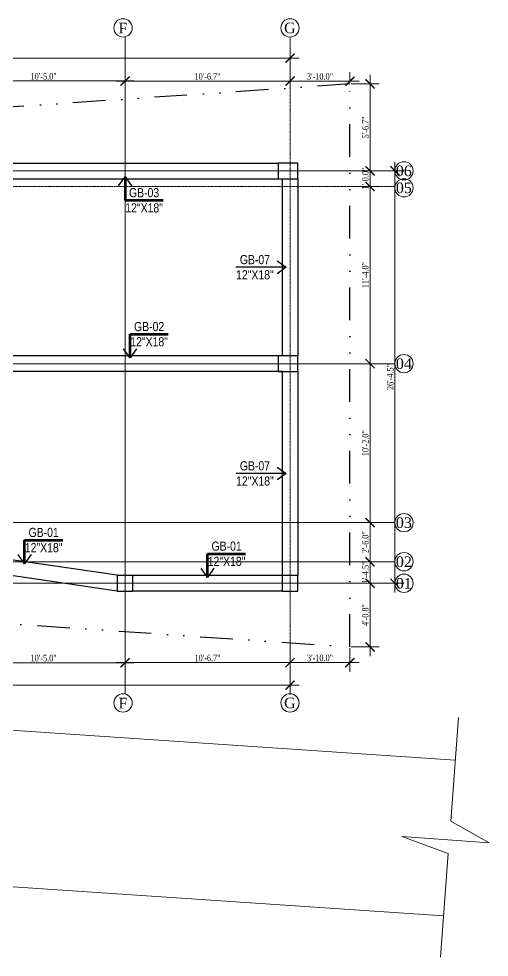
# Model space of a CAD drawing. Header units: inches. Extents: x -79350 to 491628, y -93215 to 155882.
# Drawn here: x 19486 to 19847, y -5206 to -4486 of the extents above; entities that cross this region are included whole.
import ezdxf

# ---------------------------------------------------------------- set-up
doc = ezdxf.new("R2010")
doc.units = ezdxf.units.IN
doc.header["$MEASUREMENT"] = 0
doc.linetypes.add('CENTER2', pattern=[1.125, 0.75, -0.125, 0.125, -0.125])
doc.linetypes.add('DIVIDE2', pattern=[0.625, 0.25, -0.125, 0, -0.125, 0, -0.125])
doc.layers.get('0').update_dxf_attribs({"lineweight": 30})
for name, color, linetype, lineweight in [('Border line', 6, 'Continuous', 25), ('Column', 1, 'Continuous', 30), ('Dim', 7, 'Continuous', 9), ('Grid Line', 243, 'CENTER2', 9), ('road', 6, 'Continuous', 15), ('TEXT', 250, 'Continuous', 0), ('Text_GB.Layout', 8, 'Continuous', 9)]:
    doc.layers.add(name, color=color, linetype=linetype, lineweight=lineweight)
doc.layers.add('Property Line', color=1, linetype='DIVIDE2', lineweight=30, true_color=0xff0000)
doc.styles.add('ARN', font='ARIALN.TTF')
doc.styles.get("Standard").update_dxf_attribs({"font": 'times.ttf', "height": 12})
doc.styles.add('Text', font='times.ttf', dxfattribs={"width": 0.75, "height": 5})
doc.dimstyles.new('Grid Dimension', dxfattribs={"dimscale": 0, "dimtxt": 5, "dimasz": 7, "dimexe": 7, "dimexo": 1, "dimgap": 1, "dimtad": 1, "dimdec": 0, "dimlfac": -1, "dimzin": 3, "dimdsep": 46, "dimlunit": 3, "dimtxsty": 'Text', "dimblk": 'ARCHTICK', "dimcen": 0.9000000000000044, "dimdle": 7, "dimclrt": 5, "dimadec": 0, "dimazin": 0, "dimtfac": 0.75, "dimtdec": 0, "dimtix": 1, "dimtofl": 0, "dimtmove": 0, "dimatfit": 0, "dimldrblk": 'ARCHTICK', "dimfxl": 1, "dimtolj": 1, "dimtzin": 0, "dimlwd": -1, "dimlwe": -1, "dimarcsym": 0})
doc.dimstyles.get("Standard").update_dxf_attribs({"dimtxt": 0.1805, "dimasz": 0.18, "dimexe": 0.18, "dimexo": 0.0625, "dimgap": 0.09, "dimtad": 0, "dimdec": 0, "dimzin": 0, "dimdsep": 46, "dimlunit": 3, "dimtxsty": 'Standard', "dimblk": 'OPEN90', "dimcen": 0.09, "dimadec": 0, "dimazin": 0, "dimtfac": 1, "dimtdec": 0, "dimtofl": 0, "dimtmove": 0, "dimatfit": 3, "dimldrblk": 'OPEN90', "dimfxl": 1, "dimtolj": 1, "dimtzin": 0, "dimarcsym": 0})

# ---------------------------------------------------------------- blocks, each defined once
blk = doc.blocks.new('_ArchTick')
at = {"color": 0, "linetype": 'ByBlock', "const_width": 0.15}
blk.add_lwpolyline([(-0.5, -0.5), (0.5, 0.5)], dxfattribs=at)
blk = doc.blocks.new('*D164')
at = {"layer": 'Defpoints', "color": 0, "lineweight": 40, "ltscale": 100, "transparency": 16777216}
for p in [(19694.05017001391, -4533.66163438349), (19740.05017034826, -4535.838591438951), (19694.05017001391, -4538.957836974645)]:
    blk.add_point(p, dxfattribs=at)
at = {"layer": 'Dim', "color": 0, "ltscale": 100, "transparency": 16777216}
for p, q in [((19694.05017001391, -4537.957836974645), (19694.05017001391, -4526.66163438349)), ((19740.05017034826, -4534.838591438951), (19740.05017034826, -4526.66163438349)), ((19747.05017034826, -4533.66163438349), (19687.05017001391, -4533.66163438349))]:
    blk.add_line(p, q, dxfattribs=at)
at = {"layer": 'Dim', "color": 0, "ltscale": 100, "transparency": 16777216, "xscale": 7, "yscale": 7, "zscale": 7, "rotation": 180}
blk.add_blockref('_ArchTick', (19694.05017001391, -4533.66163438349), dxfattribs=at)
at = {"layer": 'Dim', "color": 0, "ltscale": 100, "transparency": 16777216, "xscale": 7, "yscale": 7, "zscale": 7}
blk.add_blockref('_ArchTick', (19740.05017034826, -4533.66163438349), dxfattribs=at)
at = {"layer": 'Dim', "color": 5, "lineweight": 5, "ltscale": 100, "transparency": 16777216, "insert": (19717.05017018109, -4530.111165746143), "char_height": 5, "attachment_point": 5, "style": 'Text'}
blk.add_mtext('\\A1;3\'-10.0"', dxfattribs=at)
blk = doc.blocks.new('*D165')
at = {"layer": 'Defpoints', "color": 0, "lineweight": 40, "ltscale": 100, "transparency": 16777216}
for p in [(19567.37418592628, -4533.661634383552), (19694.05017001391, -4538.957836974707), (19567.37418592628, -4547.547695561374)]:
    blk.add_point(p, dxfattribs=at)
at = {"layer": 'Dim', "color": 0, "ltscale": 100, "transparency": 16777216}
for p, q in [((19567.37418592628, -4546.547695561374), (19567.37418592628, -4526.661634383552)), ((19694.05017001391, -4537.957836974707), (19694.05017001391, -4526.661634383552)), ((19701.05017001391, -4533.661634383552), (19560.37418592628, -4533.661634383552))]:
    blk.add_line(p, q, dxfattribs=at)
at = {"layer": 'Dim', "color": 0, "ltscale": 100, "transparency": 16777216, "xscale": 7, "yscale": 7, "zscale": 7, "rotation": 180}
blk.add_blockref('_ArchTick', (19567.37418592628, -4533.661634383552), dxfattribs=at)
at = {"layer": 'Dim', "color": 0, "ltscale": 100, "transparency": 16777216, "xscale": 7, "yscale": 7, "zscale": 7}
blk.add_blockref('_ArchTick', (19694.05017001391, -4533.661634383552), dxfattribs=at)
at = {"layer": 'Dim', "color": 5, "lineweight": 5, "ltscale": 100, "transparency": 16777216, "insert": (19630.7121779701, -4530.111165746205), "char_height": 5, "attachment_point": 5, "style": 'Text'}
blk.add_mtext('\\A1;10\'-6.7"', dxfattribs=at)
blk = doc.blocks.new('*D166')
at = {"layer": 'Defpoints', "color": 0, "lineweight": 40, "ltscale": 100, "transparency": 16777216}
for p in [(19442.37418592628, -4533.559919848509), (19567.37418592628, -4547.547695561248), (19442.37418592628, -4556.023906194541)]:
    blk.add_point(p, dxfattribs=at)
at = {"layer": 'Dim', "color": 0, "ltscale": 100, "transparency": 16777216}
for p, q in [((19442.37418592628, -4555.023906194541), (19442.37418592628, -4526.559919848509)), ((19567.37418592628, -4546.547695561248), (19567.37418592628, -4526.559919848509)), ((19574.37418592628, -4533.559919848509), (19435.37418592628, -4533.559919848509))]:
    blk.add_line(p, q, dxfattribs=at)
at = {"layer": 'Dim', "color": 0, "ltscale": 100, "transparency": 16777216, "xscale": 7, "yscale": 7, "zscale": 7, "rotation": 180}
blk.add_blockref('_ArchTick', (19442.37418592628, -4533.559919848509), dxfattribs=at)
at = {"layer": 'Dim', "color": 0, "ltscale": 100, "transparency": 16777216, "xscale": 7, "yscale": 7, "zscale": 7}
blk.add_blockref('_ArchTick', (19567.37418592628, -4533.559919848509), dxfattribs=at)
at = {"layer": 'Dim', "color": 5, "lineweight": 5, "ltscale": 100, "transparency": 16777216, "insert": (19504.87418592628, -4530.009451211162), "char_height": 5, "attachment_point": 5, "style": 'Text'}
blk.add_mtext('\\A1;10\'-5.0"', dxfattribs=at)
blk = doc.blocks.new('*D131')
at = {"layer": 'Defpoints', "color": 0, "lineweight": 40, "ltscale": 100, "transparency": 16777216}
for p in [(19029.37418592628, -4516.071224039653), (19694.05017001391, -4538.957836974645), (19029.37418592628, -4584.029306127224)]:
    blk.add_point(p, dxfattribs=at)
at = {"layer": 'Dim', "color": 0, "ltscale": 100, "transparency": 16777216}
for p, q in [((19029.37418592628, -4583.029306127224), (19029.37418592628, -4509.071224039653)), ((19694.05017001391, -4537.957836974645), (19694.05017001391, -4509.071224039653)), ((19701.05017001391, -4516.071224039653), (19022.37418592628, -4516.071224039653))]:
    blk.add_line(p, q, dxfattribs=at)
at = {"layer": 'Dim', "color": 0, "ltscale": 100, "transparency": 16777216, "xscale": 7, "yscale": 7, "zscale": 7, "rotation": 180}
blk.add_blockref('_ArchTick', (19029.37418592628, -4516.071224039653), dxfattribs=at)
at = {"layer": 'Dim', "color": 0, "ltscale": 100, "transparency": 16777216, "xscale": 7, "yscale": 7, "zscale": 7}
blk.add_blockref('_ArchTick', (19694.05017001391, -4516.071224039653), dxfattribs=at)
at = {"layer": 'Dim', "color": 5, "lineweight": 5, "ltscale": 100, "transparency": 16777216, "insert": (19361.7121779701, -4512.520755402306), "char_height": 5, "attachment_point": 5, "style": 'Text'}
blk.add_mtext('\\A1;55\'-4.7"', dxfattribs=at)
blk = doc.blocks.new('*D172')
at = {"layer": 'Defpoints', "color": 0, "lineweight": 40, "ltscale": 100, "transparency": 16777216}
for p in [(19694.05017001391, -4964.701663338579), (19740.05017034826, -4967.838591438951), (19694.05017001391, -4979.914065058809)]:
    blk.add_point(p, dxfattribs=at)
at = {"layer": 'Dim', "color": 0, "ltscale": 100, "transparency": 16777216}
for p, q in [((19694.05017001391, -4965.701663338579), (19694.05017001391, -4986.914065058809)), ((19740.05017034826, -4968.838591438951), (19740.05017034826, -4986.914065058809)), ((19747.05017034826, -4979.914065058809), (19687.05017001391, -4979.914065058809))]:
    blk.add_line(p, q, dxfattribs=at)
at = {"layer": 'Dim', "color": 0, "ltscale": 100, "transparency": 16777216, "xscale": 7, "yscale": 7, "zscale": 7, "rotation": 180}
blk.add_blockref('_ArchTick', (19694.05017001391, -4979.914065058809), dxfattribs=at)
at = {"layer": 'Dim', "color": 0, "ltscale": 100, "transparency": 16777216, "xscale": 7, "yscale": 7, "zscale": 7}
blk.add_blockref('_ArchTick', (19740.05017034826, -4979.914065058809), dxfattribs=at)
at = {"layer": 'Dim', "color": 5, "lineweight": 5, "ltscale": 100, "transparency": 16777216, "insert": (19717.05017018109, -4976.363596421462), "char_height": 5, "attachment_point": 5, "style": 'Text'}
blk.add_mtext('\\A1;3\'-10.0"', dxfattribs=at)
blk = doc.blocks.new('*D173')
at = {"layer": 'Defpoints', "color": 0, "lineweight": 40, "ltscale": 100, "transparency": 16777216}
for p in [(19567.37418592628, -4956.063110050171), (19694.05017001391, -4964.701663338471), (19567.37418592628, -4979.914065058701)]:
    blk.add_point(p, dxfattribs=at)
at = {"layer": 'Dim', "color": 0, "ltscale": 100, "transparency": 16777216}
for p, q in [((19567.37418592628, -4957.063110050171), (19567.37418592628, -4986.914065058701)), ((19694.05017001391, -4965.701663338471), (19694.05017001391, -4986.914065058701)), ((19701.05017001391, -4979.914065058701), (19560.37418592628, -4979.914065058701))]:
    blk.add_line(p, q, dxfattribs=at)
at = {"layer": 'Dim', "color": 0, "ltscale": 100, "transparency": 16777216, "xscale": 7, "yscale": 7, "zscale": 7, "rotation": 180}
blk.add_blockref('_ArchTick', (19567.37418592628, -4979.914065058701), dxfattribs=at)
at = {"layer": 'Dim', "color": 0, "ltscale": 100, "transparency": 16777216, "xscale": 7, "yscale": 7, "zscale": 7}
blk.add_blockref('_ArchTick', (19694.05017001391, -4979.914065058701), dxfattribs=at)
at = {"layer": 'Dim', "color": 5, "lineweight": 5, "ltscale": 100, "transparency": 16777216, "insert": (19630.7121779701, -4976.363596421354), "char_height": 5, "attachment_point": 5, "style": 'Text'}
blk.add_mtext('\\A1;10\'-6.7"', dxfattribs=at)
blk = doc.blocks.new('*D174')
at = {"layer": 'Defpoints', "color": 0, "lineweight": 40, "ltscale": 100, "transparency": 16777216}
for p in [(19442.37418592628, -4947.538848969722), (19567.37418592628, -4956.063110050382), (19442.37418592628, -4980.01635619915)]:
    blk.add_point(p, dxfattribs=at)
at = {"layer": 'Dim', "color": 0, "ltscale": 100, "transparency": 16777216}
for p, q in [((19442.37418592628, -4948.538848969722), (19442.37418592628, -4987.01635619915)), ((19567.37418592628, -4957.063110050382), (19567.37418592628, -4987.01635619915)), ((19574.37418592628, -4980.01635619915), (19435.37418592628, -4980.01635619915))]:
    blk.add_line(p, q, dxfattribs=at)
at = {"layer": 'Dim', "color": 0, "ltscale": 100, "transparency": 16777216, "xscale": 7, "yscale": 7, "zscale": 7, "rotation": 180}
blk.add_blockref('_ArchTick', (19442.37418592628, -4980.01635619915), dxfattribs=at)
at = {"layer": 'Dim', "color": 0, "ltscale": 100, "transparency": 16777216, "xscale": 7, "yscale": 7, "zscale": 7}
blk.add_blockref('_ArchTick', (19567.37418592628, -4980.01635619915), dxfattribs=at)
at = {"layer": 'Dim', "color": 5, "lineweight": 5, "ltscale": 100, "transparency": 16777216, "insert": (19504.87418592628, -4976.465887561803), "char_height": 5, "attachment_point": 5, "style": 'Text'}
blk.add_mtext('\\A1;10\'-5.0"', dxfattribs=at)
blk = doc.blocks.new('*D132')
at = {"layer": 'Defpoints', "color": 0, "lineweight": 40, "ltscale": 100, "transparency": 16777216}
for p in [(19029.37418592628, -4919.374690359225), (19694.05017001391, -4964.701663338579), (19029.37418592628, -4997.278776168358)]:
    blk.add_point(p, dxfattribs=at)
at = {"layer": 'Dim', "color": 0, "ltscale": 100, "transparency": 16777216}
for p, q in [((19029.37418592628, -4920.374690359225), (19029.37418592628, -5004.278776168358)), ((19694.05017001391, -4965.701663338579), (19694.05017001391, -5004.278776168358)), ((19701.05017001391, -4997.278776168358), (19022.37418592628, -4997.278776168358))]:
    blk.add_line(p, q, dxfattribs=at)
at = {"layer": 'Dim', "color": 0, "ltscale": 100, "transparency": 16777216, "xscale": 7, "yscale": 7, "zscale": 7, "rotation": 180}
blk.add_blockref('_ArchTick', (19029.37418592628, -4997.278776168358), dxfattribs=at)
at = {"layer": 'Dim', "color": 0, "ltscale": 100, "transparency": 16777216, "xscale": 7, "yscale": 7, "zscale": 7}
blk.add_blockref('_ArchTick', (19694.05017001391, -4997.278776168358), dxfattribs=at)
at = {"layer": 'Dim', "color": 5, "lineweight": 5, "ltscale": 100, "transparency": 16777216, "insert": (19361.7121779701, -4993.728307531011), "char_height": 5, "attachment_point": 5, "style": 'Text'}
blk.add_mtext('\\A1;55\'-4.7"', dxfattribs=at)
blk = doc.blocks.new('*D180')
at = {"layer": 'Defpoints', "color": 0, "lineweight": 40, "ltscale": 100, "transparency": 16777216}
for p in [(19740.05017034827, -4535.838591438953), (19740.05017034801, -4602.522621901242), (19755.45555919482, -4602.522621901242)]:
    blk.add_point(p, dxfattribs=at)
at = {"layer": 'Dim', "color": 0, "ltscale": 100, "transparency": 16777216}
for p, q in [((19755.45555919482, -4528.838591438953), (19755.45555919482, -4609.522621901242)), ((19741.05017034827, -4535.838591438953), (19762.45555919482, -4535.838591438953)), ((19741.05017034801, -4602.522621901242), (19762.45555919482, -4602.522621901242))]:
    blk.add_line(p, q, dxfattribs=at)
at = {"layer": 'Dim', "color": 0, "ltscale": 100, "transparency": 16777216, "xscale": 7, "yscale": 7, "zscale": 7}
for p, rotation in [((19755.45555919482, -4535.838591438953), 90), ((19755.45555919482, -4602.522621901242), 270)]:
    blk.add_blockref('_ArchTick', p, dxfattribs=dict(at, rotation=rotation))
at = {"layer": 'Dim', "color": 5, "lineweight": 5, "ltscale": 100, "transparency": 16777216, "insert": (19751.90509055747, -4569.180606670102), "char_height": 5, "attachment_point": 5, "rotation": 90, "style": 'Text'}
blk.add_mtext('\\A1;5\'-6.7"', dxfattribs=at)
blk = doc.blocks.new('*D181')
at = {"layer": 'Defpoints', "color": 0, "lineweight": 40, "ltscale": 100, "transparency": 16777216}
for p in [(19740.05017034801, -4602.522621901242), (19740.05017034801, -4614.522621900078), (19755.45555919432, -4614.522621900078)]:
    blk.add_point(p, dxfattribs=at)
at = {"layer": 'Dim', "color": 0, "ltscale": 100, "transparency": 16777216}
for p, q in [((19755.45555919432, -4602.522621901242), (19755.45555919432, -4595.522621901242)), ((19741.05017034801, -4602.522621901242), (19762.45555919432, -4602.522621901242)), ((19741.05017034801, -4614.522621900078), (19762.45555919432, -4614.522621900078)), ((19755.45555919432, -4614.522621900078), (19755.45555919432, -4621.522621900078))]:
    blk.add_line(p, q, dxfattribs=at)
at = {"layer": 'Dim', "color": 0, "ltscale": 100, "transparency": 16777216, "xscale": 7, "yscale": 7, "zscale": 7}
for p, rotation in [((19755.45555919432, -4602.522621901242), 270), ((19755.45555919432, -4614.522621900078), 90)]:
    blk.add_blockref('_ArchTick', p, dxfattribs=dict(at, rotation=rotation))
at = {"layer": 'Dim', "color": 5, "lineweight": 5, "ltscale": 100, "transparency": 16777216, "insert": (19751.90509055697, -4608.522621900664), "char_height": 5, "attachment_point": 5, "rotation": 90, "style": 'Text'}
blk.add_mtext('\\A1;1\'-0.0"', dxfattribs=at)
blk = doc.blocks.new('*D182')
at = {"layer": 'Defpoints', "color": 0, "lineweight": 40, "ltscale": 100, "transparency": 16777216}
for p in [(19740.05017034801, -4614.522621900078), (19740.05017034777, -4750.522621901475), (19755.45555919456, -4750.522621901475)]:
    blk.add_point(p, dxfattribs=at)
at = {"layer": 'Dim', "color": 0, "ltscale": 100, "transparency": 16777216}
for p, q in [((19755.45555919456, -4607.522621900078), (19755.45555919456, -4757.522621901475)), ((19741.05017034801, -4614.522621900078), (19762.45555919456, -4614.522621900078)), ((19741.05017034777, -4750.522621901475), (19762.45555919456, -4750.522621901475))]:
    blk.add_line(p, q, dxfattribs=at)
at = {"layer": 'Dim', "color": 0, "ltscale": 100, "transparency": 16777216, "xscale": 7, "yscale": 7, "zscale": 7}
for p, rotation in [((19755.45555919456, -4614.522621900078), 90), ((19755.45555919456, -4750.522621901475), 270)]:
    blk.add_blockref('_ArchTick', p, dxfattribs=dict(at, rotation=rotation))
at = {"layer": 'Dim', "color": 5, "lineweight": 5, "ltscale": 100, "transparency": 16777216, "insert": (19751.90509055721, -4682.522621900781), "char_height": 5, "attachment_point": 5, "rotation": 90, "style": 'Text'}
blk.add_mtext('\\A1;11\'-4.0"', dxfattribs=at)
blk = doc.blocks.new('*D183')
at = {"layer": 'Defpoints', "color": 0, "lineweight": 40, "ltscale": 100, "transparency": 16777216}
for p in [(19740.05017034798, -4750.522621901475), (19740.05017034798, -4872.495326213308), (19755.45555919476, -4872.495326213308)]:
    blk.add_point(p, dxfattribs=at)
at = {"layer": 'Dim', "color": 0, "ltscale": 100, "transparency": 16777216}
for p, q in [((19755.45555919476, -4743.522621901475), (19755.45555919476, -4879.495326213308)), ((19741.05017034798, -4750.522621901475), (19762.45555919476, -4750.522621901475)), ((19741.05017034798, -4872.495326213308), (19762.45555919476, -4872.495326213308))]:
    blk.add_line(p, q, dxfattribs=at)
at = {"layer": 'Dim', "color": 0, "ltscale": 100, "transparency": 16777216, "xscale": 7, "yscale": 7, "zscale": 7}
for p, rotation in [((19755.45555919476, -4750.522621901475), 90), ((19755.45555919476, -4872.495326213308), 270)]:
    blk.add_blockref('_ArchTick', p, dxfattribs=dict(at, rotation=rotation))
at = {"layer": 'Dim', "color": 5, "lineweight": 5, "ltscale": 100, "transparency": 16777216, "insert": (19751.90509055741, -4811.508974057396), "char_height": 5, "attachment_point": 5, "rotation": 90, "style": 'Text'}
blk.add_mtext('\\A1;10\'-2.0"', dxfattribs=at)
blk = doc.blocks.new('*D184')
at = {"layer": 'Defpoints', "color": 0, "lineweight": 40, "ltscale": 100, "transparency": 16777216}
for p in [(19740.05017034798, -4872.495326213308), (19740.05017034798, -4902.495326213075), (19755.45555919523, -4902.495326213075)]:
    blk.add_point(p, dxfattribs=at)
at = {"layer": 'Dim', "color": 0, "ltscale": 100, "transparency": 16777216}
for p, q in [((19755.45555919523, -4865.495326213308), (19755.45555919523, -4909.495326213075)), ((19741.05017034798, -4872.495326213308), (19762.45555919523, -4872.495326213308)), ((19741.05017034798, -4902.495326213075), (19762.45555919523, -4902.495326213075))]:
    blk.add_line(p, q, dxfattribs=at)
at = {"layer": 'Dim', "color": 0, "ltscale": 100, "transparency": 16777216, "xscale": 7, "yscale": 7, "zscale": 7}
for p, rotation in [((19755.45555919523, -4872.495326213308), 90), ((19755.45555919523, -4902.495326213075), 270)]:
    blk.add_blockref('_ArchTick', p, dxfattribs=dict(at, rotation=rotation))
at = {"layer": 'Dim', "color": 5, "lineweight": 5, "ltscale": 100, "transparency": 16777216, "insert": (19751.90509055788, -4887.495326213196), "char_height": 5, "attachment_point": 5, "rotation": 90, "style": 'Text'}
blk.add_mtext('\\A1;2\'-6.0"', dxfattribs=at)
blk = doc.blocks.new('*D185')
at = {"layer": 'Defpoints', "color": 0, "lineweight": 40, "ltscale": 100, "transparency": 16777216}
for p in [(19740.05017034798, -4902.495326213075), (19740.05017034798, -4919.017927101815), (19755.45555919523, -4919.017927101815)]:
    blk.add_point(p, dxfattribs=at)
at = {"layer": 'Dim', "color": 0, "ltscale": 100, "transparency": 16777216}
for p, q in [((19755.45555919523, -4895.495326213075), (19755.45555919523, -4926.017927101815)), ((19741.05017034798, -4902.495326213075), (19762.45555919523, -4902.495326213075)), ((19741.05017034798, -4919.017927101815), (19762.45555919523, -4919.017927101815))]:
    blk.add_line(p, q, dxfattribs=at)
at = {"layer": 'Dim', "color": 0, "ltscale": 100, "transparency": 16777216, "xscale": 7, "yscale": 7, "zscale": 7}
for p, rotation in [((19755.45555919523, -4902.495326213075), 90), ((19755.45555919523, -4919.017927101815), 270)]:
    blk.add_blockref('_ArchTick', p, dxfattribs=dict(at, rotation=rotation))
at = {"layer": 'Dim', "color": 5, "lineweight": 5, "ltscale": 100, "transparency": 16777216, "insert": (19751.90509055788, -4910.756626657449), "char_height": 5, "attachment_point": 5, "rotation": 90, "style": 'Text'}
blk.add_mtext('\\A1;1\'-4.5"', dxfattribs=at)
blk = doc.blocks.new('*D186')
at = {"layer": 'Defpoints', "color": 0, "lineweight": 40, "ltscale": 100, "transparency": 16777216}
for p in [(19740.05017034803, -4919.017927101815), (19740.05017034827, -4967.838591438953), (19755.45555919569, -4967.838591438953)]:
    blk.add_point(p, dxfattribs=at)
at = {"layer": 'Dim', "color": 0, "ltscale": 100, "transparency": 16777216}
for p, q in [((19755.45555919569, -4912.017927101815), (19755.45555919569, -4974.838591438953)), ((19741.05017034803, -4919.017927101815), (19762.45555919569, -4919.017927101815)), ((19741.05017034827, -4967.838591438953), (19762.45555919569, -4967.838591438953))]:
    blk.add_line(p, q, dxfattribs=at)
at = {"layer": 'Dim', "color": 0, "ltscale": 100, "transparency": 16777216, "xscale": 7, "yscale": 7, "zscale": 7}
for p, rotation in [((19755.45555919569, -4919.017927101815), 90), ((19755.45555919569, -4967.838591438953), 270)]:
    blk.add_blockref('_ArchTick', p, dxfattribs=dict(at, rotation=rotation))
at = {"layer": 'Dim', "color": 5, "lineweight": 5, "ltscale": 100, "transparency": 16777216, "insert": (19751.90509055834, -4943.428259270388), "char_height": 5, "attachment_point": 5, "rotation": 90, "style": 'Text'}
blk.add_mtext('\\A1;4\'-0.8"', dxfattribs=at)
blk = doc.blocks.new('*D187')
at = {"layer": 'Defpoints', "color": 0, "lineweight": 40, "ltscale": 100, "transparency": 16777216}
for p in [(19740.05017034798, -4602.522621901242), (19740.05017034798, -4919.017927101815), (19774.55017023671, -4919.017927101815)]:
    blk.add_point(p, dxfattribs=at)
at = {"layer": 'Dim', "color": 0, "ltscale": 100, "transparency": 16777216}
for p, q in [((19774.55017023671, -4595.522621901242), (19774.55017023671, -4926.017927101815)), ((19741.05017034798, -4602.522621901242), (19781.55017023671, -4602.522621901242)), ((19741.05017034798, -4919.017927101815), (19781.55017023671, -4919.017927101815))]:
    blk.add_line(p, q, dxfattribs=at)
at = {"layer": 'Dim', "color": 0, "ltscale": 100, "transparency": 16777216, "xscale": 7, "yscale": 7, "zscale": 7}
for p, rotation in [((19774.55017023671, -4602.522621901242), 90), ((19774.55017023671, -4919.017927101815), 270)]:
    blk.add_blockref('_ArchTick', p, dxfattribs=dict(at, rotation=rotation))
at = {"layer": 'Dim', "color": 5, "lineweight": 5, "ltscale": 100, "transparency": 16777216, "insert": (19770.99970159936, -4760.770274501533), "char_height": 5, "attachment_point": 5, "rotation": 90, "style": 'Text'}
blk.add_mtext('\\A1;26\'-4.5"', dxfattribs=at)

msp = doc.modelspace()

# ---------------------------------------------------------------- linework, layer by layer
at = {"layer": 'Border line'}
for p, q in [((19448.37418592605, -4596.522621900076), (19685.05017034826, -4596.522621900076)), ((19448.374185926048, -4608.522621900076), (19685.050170348255, -4608.522621900076)), ((19688.05017034826, -4744.522621900309), (19454.37418592628, -4744.522621900309)), ((19688.05017034826, -4756.522621900309), (19454.37418592628, -4756.522621900309)), ((19563.110337432518, -4913.14418388516), (19450.110337432518, -4896.621582996419)), ((19561.37418592628, -4925.017927100649), (19448.37418592628, -4908.495326211909)), ((19688.05017034826, -4913.017927100649), (19573.37418592628, -4913.017927100649)), ((19688.05017034826, -4925.017927100649), (19573.37418592628, -4925.017927100649))]:
    msp.add_line(p, q, dxfattribs=at)
at = {"layer": 'Border line', "ltscale": 100}
for p, q in [((19688.05017034826, -4608.522621900076), (19688.05017034826, -4744.522621900309)), ((19700.05017034826, -4608.522621900076), (19700.05017034826, -4744.522621900309)), ((19688.05017034826, -4756.522621900309), (19688.05017034826, -4913.017927100649)), ((19700.05017034826, -4756.522621900309), (19700.05017034826, -4913.017927100649))]:
    msp.add_line(p, q, dxfattribs=at)
at = {"layer": 'Column'}
for points in [[(19700.05017034826, -4596.522621900076), (19685.05017034826, -4596.522621900076), (19685.05017034826, -4608.522621900076), (19700.05017034826, -4608.522621900076)], [(19700.05017034826, -4744.522621900309), (19685.05017034826, -4744.522621900309), (19685.05017034826, -4756.522621900309), (19700.05017034826, -4756.522621900309)], [(19573.37418592628, -4913.017927100649), (19561.37418592628, -4913.017927100649), (19561.37418592628, -4925.017927100649), (19573.37418592628, -4925.017927100649)], [(19700.05017034826, -4913.017927100649), (19688.05017034826, -4913.017927100649), (19688.05017034826, -4925.017927100649), (19700.05017034826, -4925.017927100649)]]:
    msp.add_lwpolyline(points, close=True, dxfattribs=at)
at = {"layer": 'Grid Line', "linetype": 'ByBlock', "ltscale": 100}
for p, q in [((19567.37418592628, -4499.838591438951), (19567.37418592628, -5003.838591438951)), ((19774.55017023976, -4602.52262190124), (18819.53553573019, -4602.52262190124)), ((19774.55017023976, -4750.522621901473), (18819.53553573019, -4750.522621901473)), ((19774.55017023976, -4872.495326213306), (18819.53553573019, -4872.495326213306)), ((19774.55017023976, -4902.495326213073), (18819.53553573019, -4902.495326213073)), ((19774.55017023976, -4919.017927101813), (18819.53553573019, -4919.017927101813)), ((19788.57920815959, -4919.017927101813), (19788.57920815959, -4919.017927101813))]:
    msp.add_line(p, q, dxfattribs=at)
at = {"layer": 'Grid Line'}
for p, q in [((19694.05017001391, -5003.946166803362), (19694.05017001391, -4499.83859143476)), ((19774.55017023976, -4602.52262190124), (18819.53553573019, -4602.52262190124)), ((19774.55017023976, -4602.52262190124), (18826.5500546901, -4602.52262190124)), ((19774.55017023976, -4614.522621900076), (18819.53553573019, -4614.522621900076))]:
    msp.add_line(p, q, dxfattribs=at)
at = {"layer": 'Property Line', "ltscale": 100}
msp.add_line((18999.5468376209, -4917.340641524876), (19740.05017034826, -4967.838591438951), dxfattribs=at)
msp.add_lwpolyline([(19740.05017034826, -4535.838591438951), (18916.94039246463, -4591.653406252852), (18999.5468376209, -4917.340641524876), (19740.05017034826, -4967.838591438951)], close=True, dxfattribs=at)
at = {"layer": 'road'}
msp.add_line((18804.2167070813, -5106.435052993009), (19811.92971996078, -5174.338515759911), dxfattribs=at)
for points in [[(18908.19860140327, -4557.213591438951), (19020.78293562192, -5000.759266939946), (19820.88402274321, -5054.67306351196)], [(19809.56056068302, -5206), (19815.51144107361, -5126.472334860824), (19779.89670084184, -5113.278007359011), (19846.95921470574, -5118.296147877118), (19817.37692081998, -5101.542032309109), (19823.32780121104, -5022.014367169002)]]:
    msp.add_lwpolyline(points, dxfattribs=at)
at = {"layer": 'TEXT'}
for centre in [(19565.87418581801, -4492.824072480202), (19694.05017001391, -4492.824072480202), (19781.56468919967, -4602.52262190124), (19781.56468919967, -4615.537140861154), (19781.56468919967, -4750.522621901473), (19781.56468919967, -4872.495326213306), (19781.56468919967, -4902.495326213073), (19781.56468919967, -4919.017927101813), (19565.87418581801, -5010.853110400029), (19694.05017001391, -5010.853110400029)]:
    msp.add_circle(centre, 7.014518959927045, dxfattribs=at)

# ---------------------------------------------------------------- texts
at = {"layer": 'TEXT', "char_height": 8.1, "attachment_point": 8}
for s, insert in [('\\pxt11;\\PF', (19565.73800829542, -4496.993390820688)), ('G', (19693.91399249132, -4496.993390820688)), ('06', (19781.42851167708, -4606.691940241726)), ('05', (19781.42851167708, -4619.70645920164)), ('04', (19781.42851167708, -4754.691940241959)), ('03', (19781.42851167708, -4876.664644553792)), ('02', (19781.42851167708, -4906.664644553559)), ('01', (19781.42851167708, -4923.187245442299)), ('\\pxt11;\\PF', (19565.73800829542, -5015.022428740514)), ('G', (19693.91399249132, -5015.022428740514))]:
    msp.add_mtext_dynamic_manual_height_columns(s, width=172.4608068069392, gutter_width=1, heights=[0], dxfattribs=dict(at, insert=insert))
at = {"layer": 'Text_GB.Layout', "color": 18, "true_color": 0x000000, "char_height": 7, "attachment_point": 5, "style": 'ARN'}
for s, insert in [('GB-03\\P12"X18"', (19582.0100025353, -4625.143232247327)), ('GB-02\\P12"X18"', (19585.84799474617, -4727.902011555387)), ('GB-01\\P12"X18"', (19504.9173709075, -4885.874715849524)), ('GB-01\\P12"X18"', (19645.34799474641, -4896.3973167371))]:
    msp.add_mtext(s, dxfattribs=dict(at, insert=insert))
at = {"layer": 'Text_GB.Layout', "color": 18, "true_color": 0x000000, "char_height": 7, "attachment_point": 5, "rotation": 359.9999999977766, "style": 'ARN'}
for insert in [(19667.09115386708, -4676.522622032557), (19667.09115386708, -4834.77027463261)]:
    msp.add_mtext('GB-07\\P12"X18"', dxfattribs=dict(at, insert=insert))

# ---------------------------------------------------------------- dimensions: what is measured, and where the dimension line sits
at = {"layer": 'Dim', "lineweight": 5, "ltscale": 100}
for base, p1, p2, picture, middle in [((19029.37418592628, -4516.071224039653), (19694.05017001391, -4538.957836974645), (19029.37418592628, -4584.029306127224), '*D131', (19361.7121779701, -4512.520755402306)), ((19442.37418592628, -4533.559919848509), (19567.37418592628, -4547.547695561248), (19442.37418592628, -4556.023906194541), '*D166', (19504.87418592628, -4530.009451211162)), ((19567.37418592628, -4533.661634383552), (19694.05017001391, -4538.957836974707), (19567.37418592628, -4547.547695561374), '*D165', (19630.7121779701, -4530.111165746205)), ((19694.05017001391, -4533.66163438349), (19740.05017034826, -4535.838591438951), (19694.05017001391, -4538.957836974645), '*D164', (19717.05017018109, -4530.111165746143)), ((19029.37418592628, -4997.278776168358), (19694.05017001391, -4964.701663338579), (19029.37418592628, -4919.374690359225), '*D132', (19361.7121779701, -4993.728307531011)), ((19442.37418592628, -4980.01635619915), (19567.37418592628, -4956.063110050382), (19442.37418592628, -4947.538848969722), '*D174', (19504.87418592628, -4976.465887561803)), ((19567.37418592628, -4979.914065058701), (19694.05017001391, -4964.701663338471), (19567.37418592628, -4956.063110050171), '*D173', (19630.7121779701, -4976.363596421354)), ((19694.05017001391, -4979.914065058809), (19740.05017034826, -4967.838591438951), (19694.05017001391, -4964.701663338579), '*D172', (19717.05017018109, -4976.363596421462))]:
    dim = msp.add_linear_dim(base=base, p1=p1, p2=p2, dimstyle='Grid Dimension', override={"dimscale": 1, "dimdec": 1, "dimtmove": 1}, dxfattribs=at)
    dim.commit()
    dim.dimension.update_dxf_attribs({"geometry": picture, "text_midpoint": middle})
for base, p1, p2, picture, middle in [((19755.45555919482, -4602.522621901242), (19740.05017034826, -4535.838591438951), (19740.050170348, -4602.52262190124), '*D180', (19751.90509055747, -4569.180606670102)), ((19755.45555919432, -4614.522621900078), (19740.050170348, -4602.52262190124), (19740.050170348, -4614.522621900076), '*D181', (19751.90509055697, -4608.522621900664)), ((19774.55017023671, -4919.017927101815), (19740.05017034797, -4602.52262190124), (19740.05017034797, -4919.017927101813), '*D187', (19770.99970159936, -4760.770274501533)), ((19755.45555919456, -4750.522621901475), (19740.050170348, -4614.522621900076), (19740.05017034777, -4750.522621901473), '*D182', (19751.90509055721, -4682.522621900781)), ((19755.45555919476, -4872.495326213308), (19740.05017034797, -4750.522621901473), (19740.05017034797, -4872.495326213306), '*D183', (19751.90509055741, -4811.508974057396)), ((19755.45555919523, -4902.495326213075), (19740.05017034797, -4872.495326213306), (19740.05017034797, -4902.495326213073), '*D184', (19751.90509055788, -4887.495326213196)), ((19755.45555919523, -4919.017927101815), (19740.05017034797, -4902.495326213073), (19740.05017034797, -4919.017927101813), '*D185', (19751.90509055788, -4910.756626657449)), ((19755.45555919569, -4967.838591438953), (19740.05017034803, -4919.017927101813), (19740.05017034826, -4967.838591438951), '*D186', (19751.90509055834, -4943.428259270388))]:
    dim = msp.add_linear_dim(base=base, p1=p1, p2=p2, angle=90, dimstyle='Grid Dimension', override={"dimscale": 1, "dimdec": 1, "dimtmove": 1}, dxfattribs=at)
    dim.commit()
    dim.dimension.update_dxf_attribs({"geometry": picture, "text_midpoint": middle})

# ---------------------------------------------------------------- leaders
at = {"layer": 'Text_GB.Layout', "color": 1}
for points, override in [([(19567.37418592628, -4607.022613728652), (19567.37418592605, -4625.143232247094), (19596.64581914456, -4625.143232247327)], {"dimtxt": 10, "dimasz": 7, "dimexe": 10, "dimexo": 3, "dimgap": 3, "dimtih": 0, "dimtoh": 0, "dimdec": 1, "dimzin": 3, "dimlunit": 4, "dimpost": '\\X', "dimcen": 0, "dimdle": 10, "dimclrd": 1, "dimclre": 256, "dimclrt": 5, "dimtfac": 0.8, "dimtdec": 1, "dimtmove": 2, "dimfxl": 0.18, "dimlwd": 65535, "dimlwe": 65535}), ([(19691.11688994523, -4676.522622033488), (19652.45533725782, -4676.522622032091)], {"dimtxt": 10, "dimasz": 7, "dimexe": 10, "dimexo": 3, "dimgap": 3, "dimdec": 1, "dimzin": 3, "dimpost": '\\X', "dimcen": 0, "dimdle": 10, "dimclrd": 1, "dimclrt": 5, "dimtfac": 0.8, "dimtdec": 1, "dimtmove": 2, "dimfxl": 0.18}), ([(19571.21217813715, -4746.022630074061), (19571.21217813692, -4727.90201155562), (19600.48381135543, -4727.902011555387)], {"dimtxt": 10, "dimasz": 7, "dimexe": 10, "dimexo": 3, "dimgap": 3, "dimtih": 0, "dimtoh": 0, "dimdec": 1, "dimzin": 3, "dimlunit": 4, "dimpost": '\\X', "dimcen": 0, "dimdle": 10, "dimclrd": 1, "dimclre": 256, "dimclrt": 5, "dimtfac": 0.8, "dimtdec": 1, "dimtmove": 2, "dimfxl": 0.18, "dimlwd": 65535, "dimlwe": 65535}), ([(19691.11688994523, -4834.770274633542), (19652.45533725782, -4834.770274632145)], {"dimtxt": 10, "dimasz": 7, "dimexe": 10, "dimexo": 3, "dimgap": 3, "dimdec": 1, "dimzin": 3, "dimpost": '\\X', "dimcen": 0, "dimdle": 10, "dimclrd": 1, "dimclrt": 5, "dimtfac": 0.8, "dimtdec": 1, "dimtmove": 2, "dimfxl": 0.18}), ([(19490.28155429848, -4903.995334368199), (19490.28155429824, -4885.874715849757), (19519.55318751675, -4885.874715849524)], {"dimtxt": 10, "dimasz": 7, "dimexe": 10, "dimexo": 3, "dimgap": 3, "dimtih": 0, "dimtoh": 0, "dimdec": 1, "dimzin": 3, "dimlunit": 4, "dimpost": '\\X', "dimcen": 0, "dimdle": 10, "dimclrd": 1, "dimclre": 256, "dimclrt": 5, "dimtfac": 0.8, "dimtdec": 1, "dimtmove": 2, "dimfxl": 0.18, "dimlwd": 65535, "dimlwe": 65535}), ([(19630.71217813739, -4914.517935255775), (19630.71217813739, -4896.397316737333), (19659.98381135543, -4896.3973167371)], {"dimtxt": 10, "dimasz": 7, "dimexe": 10, "dimexo": 3, "dimgap": 3, "dimtih": 0, "dimtoh": 0, "dimdec": 1, "dimzin": 3, "dimlunit": 4, "dimpost": '\\X', "dimcen": 0, "dimdle": 10, "dimclrd": 1, "dimclre": 256, "dimclrt": 5, "dimtfac": 0.8, "dimtdec": 1, "dimtmove": 2, "dimfxl": 0.18, "dimlwd": 65535, "dimlwe": 65535})]:
    msp.add_leader(points, dimstyle='Standard', override=override, dxfattribs=at)

doc.saveas('drawing.dxf')
